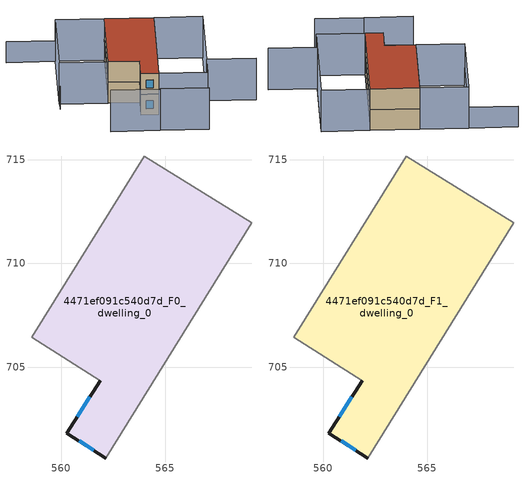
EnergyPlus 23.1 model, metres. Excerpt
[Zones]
4471ef091c540d7d_F0_dwelling_0
 floor ground (EU_floor_Construction): 569.17,711.96 562.15,700.64 560.27,701.83 561.88,704.36 558.58,706.46 563.99,715.17 z0
 wall outside (EU_wall_Construction): 561.88,704.36 560.27,701.83 562.15,700.64 z0:3
 wall adiabatic (EU_wall_Construction): 562.15,700.64 569.17,711.96 563.99,715.17 558.58,706.46 561.88,704.36 z0:3
 window (EU_Window_Construction): 560.86,701.46 561.56,701.01 / 561.38,703.57 560.77,702.62 z0.93:2.07
4471ef091c540d7d_F1_dwelling_0
 floor to 4471ef091c540d7d_F0_dwelling_0 (EU_floor_Construction): 569.17,711.96 562.15,700.64 560.27,701.83 561.88,704.36 558.58,706.46 563.99,715.17 z3
 wall outside (EU_wall_Construction): 561.88,704.36 560.27,701.83 562.15,700.64 z3:6
 wall adiabatic (EU_wall_Construction): 562.15,700.64 569.17,711.96 563.99,715.17 558.58,706.46 561.88,704.36 z3:6
 window (EU_Window_Construction): 560.86,701.46 561.56,701.01 / 561.38,703.57 560.77,702.62 z3.93:5.07
 roof outside (EU_roof_Construction): 562.15,700.64 569.17,711.96 563.99,715.17 558.58,706.46 561.88,704.36 560.27,701.83 z6
shading: 560.2,697.49 565.38,694.28 / 555,700.68 560.18,697.47 / 574.11,696.8 568.93,700.01 / 568.93,700.01 574.35,708.75 / 574.35,708.75 567.33,697.42 / 567.33,697.42 562.15,700.64 / 562.15,700.64 569.17,711.96 / 569.17,711.96 574.35,708.75 / 558.83,718.37 563.99,715.17 / 563.99,715.17 558.58,706.46 / 558.58,706.46 553.43,709.65 / 553.43,709.65 558.83,718.37 z0:6; 553.63,721.59 558.89,718.33 / 558.89,718.33 552.84,708.58 z0:3
[Building]
EU S2 Campaign: North Axis=0; Terrain=City; Solar Distribution=FullExterior
[Site:Location]
Montreal-Trudeau.Intl.AP: Latitude=45.4667; Longitude=-73.75; Time Zone=-5; Elevation=36
[SizingPeriod:WeatherFileDays]
AnnualSizingPeriod: Begin Month=1; Begin Day of Month=1; End Month=12; End Day of Month=31; Day of Week for Start Day=Monday; Use Weather File Daylight Saving Period=No; Use Weather File Rain and Snow Indicators=No
[MATERIAL]
EU_InternalMass_Material: Roughness=MediumRough; Thickness=0.1; Conductivity=1; Density=1800; Specific Heat=900; Thermal Absorptance=0.9; Solar Absorptance=0.7; Visible Absorptance=0.7
[MATERIAL:NOMASS] Roughness=MediumRough; Thermal Absorptance=0.9; Solar Absorptance=0.7; Visible Absorptance=0.7
Name | Thermal Resistance
EU_wall_NoMass; EU_floor_NoMass | 1.51479
EU_roof_NoMass | 2.84114
[WINDOWMATERIAL:SIMPLEGLAZINGSYSTEM]
EU_Window_SimpleGlazing: UFactor=3.53504; Solar Heat Gain Coefficient=0.8; Visible Transmittance=0.8
[CONSTRUCTION]
EU_wall_Construction: EU_wall_NoMass
EU_roof_Construction: EU_roof_NoMass
EU_floor_Construction: EU_floor_NoMass
EU_Window_Construction: EU_Window_SimpleGlazing
EU_InternalMass_Construction: EU_InternalMass_Material
[ZONE] Type=1; Multiplier=1; Ceiling Height=autocalculate; Volume=208.027; Floor Area=autocalculate; Part of Total Floor Area=Yes
4471ef091c540d7d_F0_dwelling_0; 4471ef091c540d7d_F1_dwelling_0
[INTERNALMASS] Construction=EU_InternalMass_Construction; Surface Area=69.3424
Name | Zone or ZoneList
4471ef091c540d7d_F0_dwelling_0_EU_InternalMass | 4471ef091c540d7d_F0_dwelling_0
4471ef091c540d7d_F1_dwelling_0_EU_InternalMass | 4471ef091c540d7d_F1_dwelling_0
[OTHEREQUIPMENT] Fuel Type=Electricity; Design Level Calculation Method=Watts/Area; Power per Zone Floor Area=1; Fraction Latent=0; Fraction Radiant=0; Fraction Lost=0; Carbon Dioxide Generation Rate=0; EndUse Subcategory=EU_Step8_InternalGains
Name | Zone or ZoneList or Space or SpaceList | Schedule
EU_Step8_InternalGain_4471ef091c540d7d_F0_dwelling_0_f000 | 4471ef091c540d7d_F0_dwelling_0 | EU_Step8_GainSchedule_4471ef091c540d7d_F0_dwelling_0_f000
EU_Step8_InternalGain_4471ef091c540d7d_F1_dwelling_0_f000 | 4471ef091c540d7d_F1_dwelling_0 | EU_Step8_GainSchedule_4471ef091c540d7d_F1_dwelling_0_f000
[ZONEVENTILATION:DESIGNFLOWRATE] Schedule=EU_AlwaysOn; Design Flow Rate Calculation Method=AirChanges/Hour; Air Changes per Hour=0.775154; Ventilation Type=Natural; Fan Pressure Rise=0; Fan Total Efficiency=1; Constant Term Coefficient=1; Temperature Term Coefficient=0; Velocity Term Coefficient=0; Velocity Squared Term Coefficient=0; Minimum Indoor Temperature=-100; Maximum Indoor Temperature=100; Delta Temperature=-100; Minimum Outdoor Temperature=-100; Maximum Outdoor Temperature=100; Maximum Wind Speed=40
Name | Zone or ZoneList or Space or SpaceList
EU_ConstantAir_4471ef091c540d7d_F0_dwelling_0 | 4471ef091c540d7d_F0_dwelling_0
EU_ConstantAir_4471ef091c540d7d_F1_dwelling_0 | 4471ef091c540d7d_F1_dwelling_0
[HVACTEMPLATE:THERMOSTAT] Constant Heating Setpoint=20; Constant Cooling Setpoint=50
EU_HeatOnly_4471ef091c540d7d_F0_dwelling_0; EU_HeatOnly_4471ef091c540d7d_F1_dwelling_0
[HVACTEMPLATE:ZONE:IDEALLOADSAIRSYSTEM] System Availability Schedule=EU_AlwaysOn; Maximum Heating Supply Air Temperature=50; Minimum Cooling Supply Air Temperature=13; Maximum Heating Supply Air Humidity Ratio=0.0156; Minimum Cooling Supply Air Humidity Ratio=0.0077; Heating Limit=NoLimit; Cooling Limit=NoLimit; Heating Availability Schedule=EU_AlwaysOn; Cooling Availability Schedule=EU_CoolingOff; Dehumidification Control Type=ConstantSensibleHeatRatio; Cooling Sensible Heat Ratio=0.7; Dehumidification Setpoint=60; Humidification Control Type=None; Humidification Setpoint=30; Outdoor Air Method=None; Outdoor Air Flow Rate per Person=0.00944; Outdoor Air Flow Rate per Zone Floor Area=0; Outdoor Air Flow Rate per Zone=0; Demand Controlled Ventilation Type=None; Outdoor Air Economizer Type=NoEconomizer; Heat Recovery Type=None; Sensible Heat Recovery Effectiveness=0.7; Latent Heat Recovery Effectiveness=0.65
Name | Template Thermostat
4471ef091c540d7d_F0_dwelling_0 | EU_HeatOnly_4471ef091c540d7d_F0_dwelling_0
4471ef091c540d7d_F1_dwelling_0 | EU_HeatOnly_4471ef091c540d7d_F1_dwelling_0
[SIZING:ZONE] Zone Cooling Design Supply Air Temperature Input Method=SupplyAirTemperature; Zone Cooling Design Supply Air Temperature=13; Zone Heating Design Supply Air Temperature Input Method=SupplyAirTemperature; Zone Heating Design Supply Air Temperature=50; Zone Cooling Design Supply Air Humidity Ratio=0.008; Zone Heating Design Supply Air Humidity Ratio=0.008; Cooling Design Air Flow Method=DesignDay; Cooling Design Air Flow Rate=0; Cooling Minimum Air Flow per Zone Floor Area=0.000762; Cooling Minimum Air Flow=0; Cooling Minimum Air Flow Fraction=0.2; Heating Design Air Flow Method=DesignDay; Heating Design Air Flow Rate=0; Heating Maximum Air Flow per Zone Floor Area=0.002032; Heating Maximum Air Flow=0.141576; Heating Maximum Air Flow Fraction=0.3; Account for Dedicated Outdoor Air System=No; Dedicated Outdoor Air System Control Strategy=NeutralSupplyAir; Dedicated Outdoor Air Low Setpoint Temperature for Design=autosize; Dedicated Outdoor Air High Setpoint Temperature for Design=autosize; Zone Load Sizing Method=Sensible Load Only No Latent Load; Zone Latent Cooling Design Supply Air Humidity Ratio Input Method=HumidityRatioDifference; Zone Cooling Design Supply Air Humidity Ratio Difference=0.005; Zone Latent Heating Design Supply Air Humidity Ratio Input Method=HumidityRatioDifference; Zone Humidification Design Supply Air Humidity Ratio Difference=0.005
4471ef091c540d7d_F0_dwelling_0; 4471ef091c540d7d_F1_dwelling_0
[SCHEDULE:CONSTANT]
Name | Hourly Value
EU_AlwaysOn | 1
EU_CoolingOff | 0
[SCHEDULE:FILE] Column Number=1; Rows to Skip at Top=0; Number of Hours of Data=8760; Column Separator=Comma; Interpolate to Timestep=No; Minutes per Item=60; Adjust Schedule for Daylight Savings=Yes
Name | File
EU_Step8_GainSchedule_4471ef091c540d7d_F0_dwelling_0_f000 | ../../schedules/4471ef091c540d7d/4471ef091c540d7d_F0_dwelling_0_f000_gain.csv
EU_Step8_GainSchedule_4471ef091c540d7d_F1_dwelling_0_f000 | ../../schedules/4471ef091c540d7d/4471ef091c540d7d_F1_dwelling_0_f000_gain.csv
